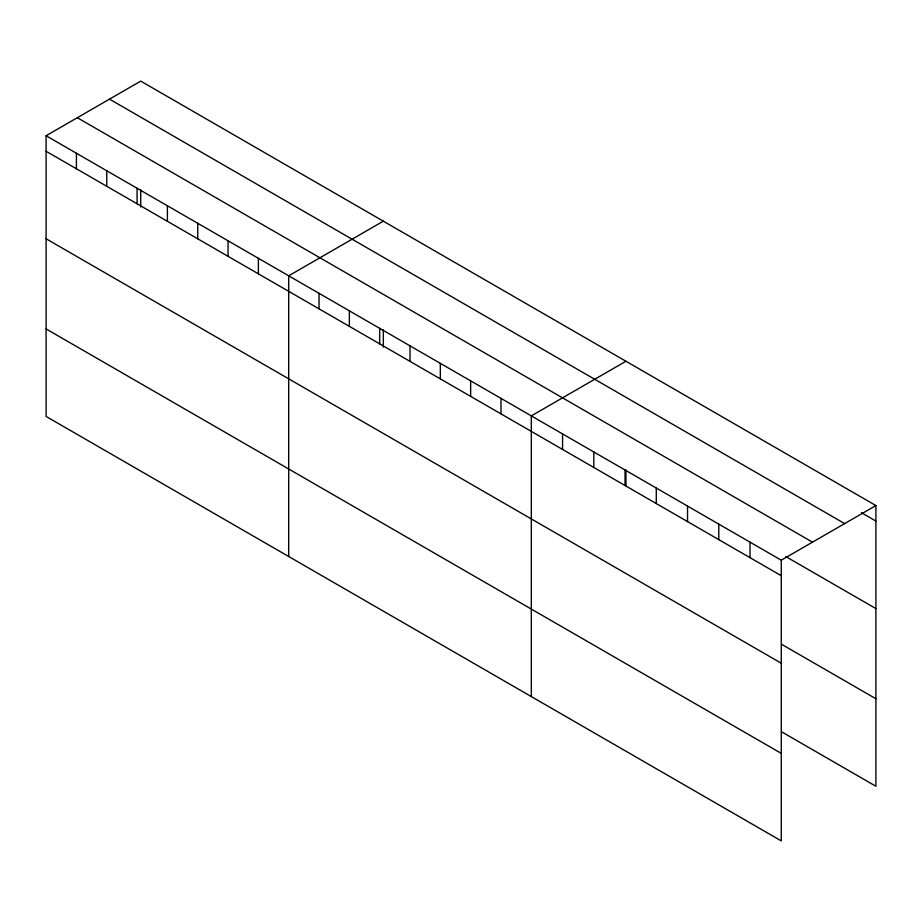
<?xml version="1.0" encoding="UTF-8"?>
<svg xmlns="http://www.w3.org/2000/svg" width="922" height="922" viewBox="0 0 922 922"><rect width="100%" height="100%" fill="white"/><g stroke="black" fill="none" stroke-linecap="round" stroke-linejoin="round"><path stroke-width="1.38" d="M46.1 135.741L781.268 560.196L781.268 840.887L46.1 416.444L46.1 135.741L140.732 81.113L875.9 505.556L875.9 786.259L782.167 732.137M383.333 221.176L288.701 275.816L288.701 556.508M625.946 361.251L531.314 415.88L531.314 696.583M781.268 560.196L875.9 505.556M861.482 512.747L875.9 521.08M109.499 99.138L844.667 523.592M77.333 117.716L812.501 542.159M785.774 556.554L875.9 608.589M46.1 151.266L781.268 575.708M782.167 644.628L875.9 698.749M46.1 238.775L781.268 663.218M46.1 328.935L781.268 753.378M750.024 542.148L750.024 557.672M718.78 524.111L718.78 539.635M687.535 506.074L687.535 521.587M656.291 488.038L656.291 503.55M625.946 470.001L625.946 485.744M625.047 470.001L625.047 485.514M593.803 451.953L593.803 467.477M562.558 433.916L562.558 449.44M500.992 398.373L500.992 413.886M470.658 380.867L470.658 396.379M440.336 363.349L440.336 378.873M410.013 345.842L410.013 361.366M383.333 329.926L383.333 347.098M379.68 328.336L379.68 343.86M349.357 310.829L349.357 326.342M319.035 293.323L319.035 308.835M258.379 258.298L258.379 273.822M228.057 240.792L228.057 256.316M197.734 223.285L197.734 238.81M167.401 205.779L167.401 221.292M140.732 189.863L140.732 207.035M137.078 188.272L137.078 203.785M106.756 170.766L106.756 186.279M76.422 153.248L76.422 168.772"/></g></svg>
